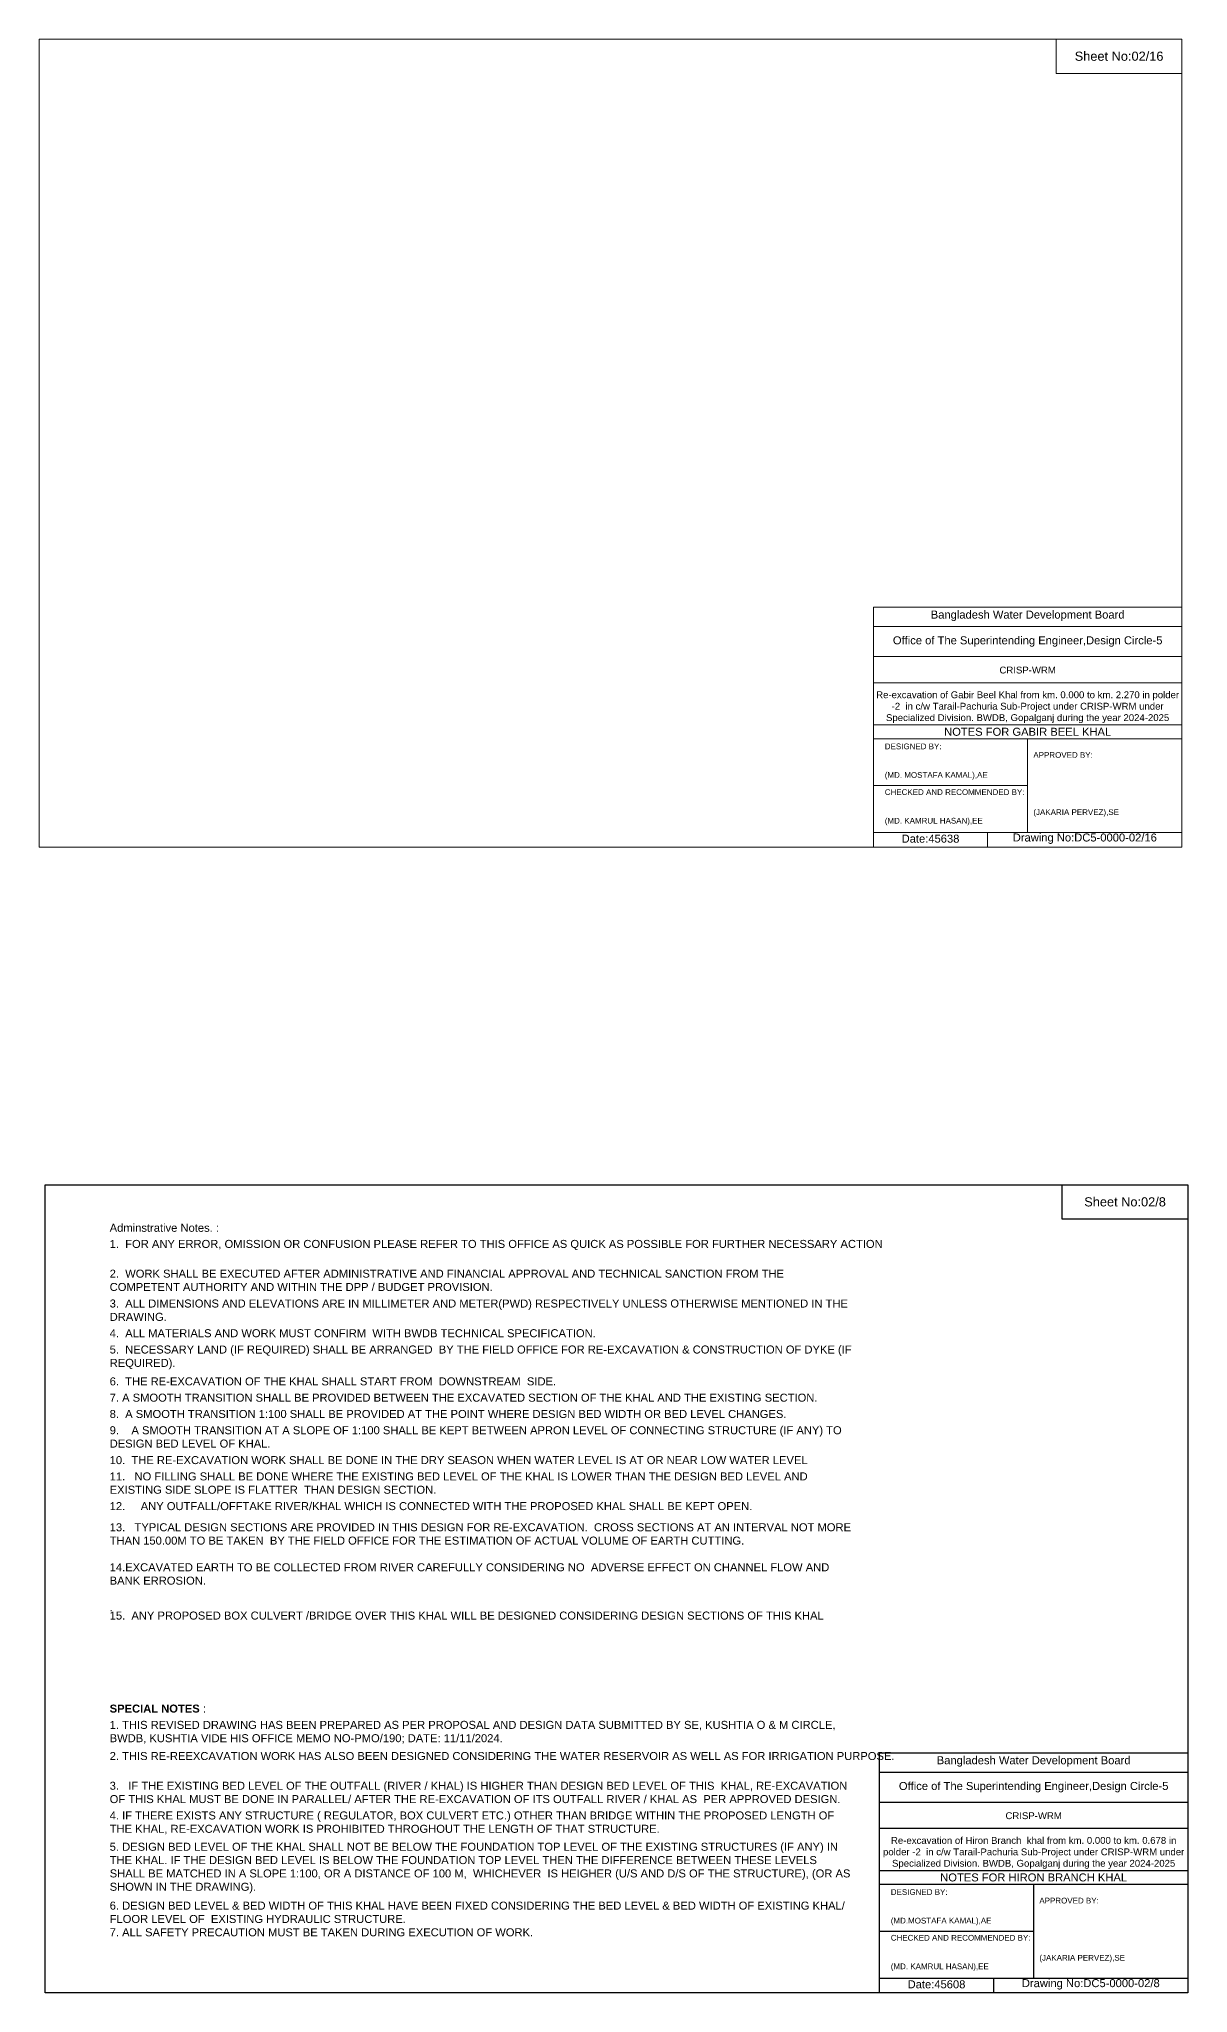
# Model space of a CAD drawing. Header units: inches. Extents: x 91000 to 178000, y -5656 to 8018.
# Drawn here: x 109958 to 118000, y -5656 to 8018 of the extents above; entities that cross this region are included whole.
import ezdxf

# ---------------------------------------------------------------- set-up
doc = ezdxf.new("R2010")
doc.units = ezdxf.units.IN
doc.header["$LTSCALE"] = 7
doc.header["$MEASUREMENT"] = 0
doc.layers.add('Cross Section Labels', color=7, linetype='Continuous', lineweight=9)
doc.styles.get("Standard").update_dxf_attribs({"font": 'arial.ttf'})

msp = doc.modelspace()

# ---------------------------------------------------------------- linework, layer by layer
for points in [[(110000, 0), (118000, 0), (118000, -5656), (110000, -5656)], [(117120, 0), (118000, 0), (118000, -240), (117120, -240)]]:
    msp.add_lwpolyline(points, close=True)
for points in [[(115840, -5656), (115840, -3976), (118000, -3976)], [(115840, -4112), (118000, -4112)], [(115840, -4320), (118000, -4320)], [(115840, -4504), (118000, -4504)], [(115840, -4800), (118000, -4800)], [(115840, -4896), (118000, -4896)], [(116920, -4896), (116920, -5552)], [(115840, -5224), (116920, -5224)], [(115840, -5552), (118000, -5552)], [(116640, -5552), (116640, -5656)]]:
    msp.add_lwpolyline(points)
at = {"layer": 'Cross Section Labels'}
for points in [[(109958, 8018), (117958, 8018), (117958, 2362), (109958, 2362)], [(117078, 8018), (117958, 8018), (117958, 7778), (117078, 7778)]]:
    msp.add_lwpolyline(points, close=True, dxfattribs=at)
for points in [[(115798, 2362), (115798, 4042), (117958, 4042)], [(115798, 3906), (117958, 3906)], [(115798, 3698), (117958, 3698)], [(115798, 3514), (117958, 3514)], [(115798, 3218), (117958, 3218)], [(115798, 3122), (117958, 3122)], [(116878, 3122), (116878, 2466)], [(115798, 2794), (116878, 2794)], [(115798, 2466), (117958, 2466)], [(116598, 2466), (116598, 2362)]]:
    msp.add_lwpolyline(points, dxfattribs=at)

# ---------------------------------------------------------------- texts
at = {"attachment_point": 5}
for s, insert, char_height in [('Sheet No:02/8', (117560, -120), 64), ('Bangladesh Water Development Board', (116920, -4036), 56), ('Office of The Superintending Engineer,Design Circle-5', (116920, -4216), 56)]:
    msp.add_mtext(s, dxfattribs=dict(at, insert=insert, char_height=char_height))
for s, insert, char_height, width, attachment_point in [('Adminstrative Notes. :', (110452, -273), 56, 5200, 1), ('1.  FOR ANY ERROR, OMISSION OR CONFUSION PLEASE REFER TO THIS OFFICE AS QUICK AS POSSIBLE FOR FURTHER NECESSARY ACTION', (110452, -386), 56, 5200, 1), ('2.  WORK SHALL BE EXECUTED AFTER ADMINISTRATIVE AND FINANCIAL APPROVAL AND TECHNICAL SANCTION FROM THE COMPETENT AUTHORITY AND WITHIN THE DPP / BUDGET PROVISION. ', (110452, -594), 56, 5200, 1), ('3.  ALL DIMENSIONS AND ELEVATIONS ARE IN MILLIMETER AND METER(PWD) RESPECTIVELY UNLESS OTHERWISE MENTIONED IN THE DRAWING.', (110452, -803), 56, 5200, 1), ('4.  ALL MATERIALS AND WORK MUST CONFIRM  WITH BWDB TECHNICAL SPECIFICATION.', (110452, -1011), 56, 5200, 1), ('5.  NECESSARY LAND (IF REQUIRED) SHALL BE ARRANGED  BY THE FIELD OFFICE FOR RE-EXCAVATION & CONSTRUCTION OF DYKE (IF REQUIRED).', (110452, -1125), 56, 5200, 1), ('6.  THE RE-EXCAVATION OF THE KHAL SHALL START FROM  DOWNSTREAM  SIDE.', (110452, -1348), 56, 5200, 1), ('7. A SMOOTH TRANSITION SHALL BE PROVIDED BETWEEN THE EXCAVATED SECTION OF THE KHAL AND THE EXISTING SECTION.', (110452, -1462), 56, 5200, 1), ('8.  A SMOOTH TRANSITION 1:100 SHALL BE PROVIDED AT THE POINT WHERE DESIGN BED WIDTH OR BED LEVEL CHANGES.', (110452, -1576), 56, 5200, 1), ('9.    A SMOOTH TRANSITION AT A SLOPE OF 1:100 SHALL BE KEPT BETWEEN APRON LEVEL OF CONNECTING STRUCTURE (IF ANY) TO DESIGN BED LEVEL OF KHAL.', (110452, -1690), 56, 5200, 1), ('10.  THE RE-EXCAVATION WORK SHALL BE DONE IN THE DRY SEASON WHEN WATER LEVEL IS AT OR NEAR LOW WATER LEVEL', (110452, -1899), 56, 5200, 1), ('11.   NO FILLING SHALL BE DONE WHERE THE EXISTING BED LEVEL OF THE KHAL IS LOWER THAN THE DESIGN BED LEVEL AND EXISTING SIDE SLOPE IS FLATTER  THAN DESIGN SECTION.', (110452, -2013), 56, 5200, 1), ('12.     ANY OUTFALL/OFFTAKE RIVER/KHAL WHICH IS CONNECTED WITH THE PROPOSED KHAL SHALL BE KEPT OPEN.', (110452, -2221), 56, 5200, 1), ('13.   TYPICAL DESIGN SECTIONS ARE PROVIDED IN THIS DESIGN FOR RE-EXCAVATION.  CROSS SECTIONS AT AN INTERVAL NOT MORE THAN 150.00M TO BE TAKEN  BY THE FIELD OFFICE FOR THE ESTIMATION OF ACTUAL VOLUME OF EARTH CUTTING. ^J^J14.EXCAVATED EARTH TO BE COLLECTED FROM RIVER CAREFULLY CONSIDERING NO  ADVERSE EFFECT ON CHANNEL FLOW AND BANK ERROSION.^J^J.', (110452, -2369), 56, 5200, 1), ('15.  ANY PROPOSED BOX CULVERT /BRIDGE OVER THIS KHAL WILL BE DESIGNED CONSIDERING DESIGN SECTIONS OF THIS KHAL', (110452, -2987), 56, 5200, 1), ('{\\fArial|b1|i0|c0|p34;SPECIAL NOTES} :', (110452, -3638), 56, 5200, 1), ('1. THIS REVISED DRAWING HAS BEEN PREPARED AS PER PROPOSAL AND DESIGN DATA SUBMITTED BY SE, KUSHTIA O & M CIRCLE, BWDB, KUSHTIA VIDE HIS OFFICE MEMO NO-PMO/190; DATE: 11/11/2024. ', (110452, -3752), 56, 5200, 1), ('2. THIS RE-REEXCAVATION WORK HAS ALSO BEEN DESIGNED CONSIDERING THE WATER RESERVOIR AS WELL AS FOR IRRIGATION PURPOSE.  ', (110452, -3970), 56, 5200, 1), ('3.   IF THE EXISTING BED LEVEL OF THE OUTFALL (RIVER / KHAL) IS HIGHER THAN DESIGN BED LEVEL OF THIS  KHAL, RE-EXCAVATION OF THIS KHAL MUST BE DONE IN PARALLEL/ AFTER THE RE-EXCAVATION OF ITS OUTFALL RIVER / KHAL AS  PER APPROVED DESIGN.^J', (110452, -4178), 56, 5200, 1), ('4. IF THERE EXISTS ANY STRUCTURE ( REGULATOR, BOX CULVERT ETC.) OTHER THAN BRIDGE WITHIN THE PROPOSED LENGTH OF THE KHAL, RE-EXCAVATION WORK IS PROHIBITED THROGHOUT THE LENGTH OF THAT STRUCTURE.', (110452, -4386), 56, 5200, 1), ('CRISP-WRM', (116920, -4416), 48, 2240, 5), ('5. DESIGN BED LEVEL OF THE KHAL SHALL NOT BE BELOW THE FOUNDATION TOP LEVEL OF THE EXISTING STRUCTURES (IF ANY) IN THE KHAL. IF THE DESIGN BED LEVEL IS BELOW THE FOUNDATION TOP LEVEL THEN THE DIFFERENCE BETWEEN THESE LEVELS SHALL BE MATCHED IN A SLOPE 1:100, OR A DISTANCE OF 100 M,  WHICHEVER  IS HEIGHER (U/S AND D/S OF THE STRUCTURE), (OR AS SHOWN IN THE DRAWING).^J', (110452, -4605), 56, 5200, 1), ('Re-excavation of Hiron Branch  khal from km. 0.000 to km. 0.678 in polder -2  in c/w Tarail-Pachuria Sub-Project under CRISP-WRM under Specialized Division. BWDB, Gopalganj during the year 2024-2025', (116920, -4676), 48, 2160, 5), ('NOTES FOR HIRON BRANCH KHAL', (116920, -4848), 56, 2240, 5), ('6. DESIGN BED LEVEL & BED WIDTH OF THIS KHAL HAVE BEEN FIXED CONSIDERING THE BED LEVEL & BED WIDTH OF EXISTING KHAL/ FLOOR LEVEL OF  EXISTING HYDRAULIC STRUCTURE.\\P7. ALL SAFETY PRECAUTION MUST BE TAKEN DURING EXECUTION OF WORK.', (110452, -5017), 56, 5200, 1), ('DESIGNED BY:^J^J^J(MD.MOSTAFA KAMAL),AE', (115920, -5056), 40, 1120, 4), ('APPROVED BY:^J^J^J^J^J^J(JAKARIA PERVEZ),SE', (116960, -5216), 40, 1120, 4), ('CHECKED AND RECOMMENDED BY:^J^J^J(MD. KAMRUL HASAN),EE', (115920, -5376), 40, 1120, 4), ('Date:45608', (116240, -5596), 56, 1120, 5), ('Drawing No:DC5-0000-02/8', (117320, -5596), 56, 1760, 5)]:
    msp.add_mtext(s, dxfattribs=dict(insert=insert, char_height=char_height, width=width, attachment_point=attachment_point))
at = {"layer": 'Cross Section Labels', "attachment_point": 5}
for s, insert, char_height in [('Sheet No:02/16', (117518, 7898), 64), ('Bangladesh Water Development Board', (116878, 3982), 56), ('Office of The Superintending Engineer,Design Circle-5', (116878, 3802), 56)]:
    msp.add_mtext(s, dxfattribs=dict(at, insert=insert, char_height=char_height))
at = {"layer": 'Cross Section Labels'}
for s, insert, char_height, width, attachment_point in [('CRISP-WRM', (116878, 3602), 48, 2240, 5), ('Re-excavation of Gabir Beel Khal from km. 0.000 to km. 2.270 in polder -2  in c/w Tarail-Pachuria Sub-Project under CRISP-WRM under Specialized Division. BWDB, Gopalganj during the year 2024-2025', (116878, 3342), 48, 2160, 5), ('NOTES FOR GABIR BEEL KHAL', (116878, 3170), 56, 2240, 5), ('DESIGNED BY:^J^J^J(MD. MOSTAFA KAMAL),AE', (115878, 2962), 40, 1120, 4), ('APPROVED BY:^J^J^J^J^J^J(JAKARIA PERVEZ),SE', (116918, 2802), 40, 1120, 4), ('CHECKED AND RECOMMENDED BY:^J^J^J(MD. KAMRUL HASAN),EE', (115878, 2642), 40, 1120, 4), ('Drawing No:DC5-0000-02/16', (117278, 2422), 56, 1760, 5), ('Date:45638', (116198, 2422), 56, 1120, 5)]:
    msp.add_mtext(s, dxfattribs=dict(at, insert=insert, char_height=char_height, width=width, attachment_point=attachment_point))

doc.saveas('drawing.dxf')
